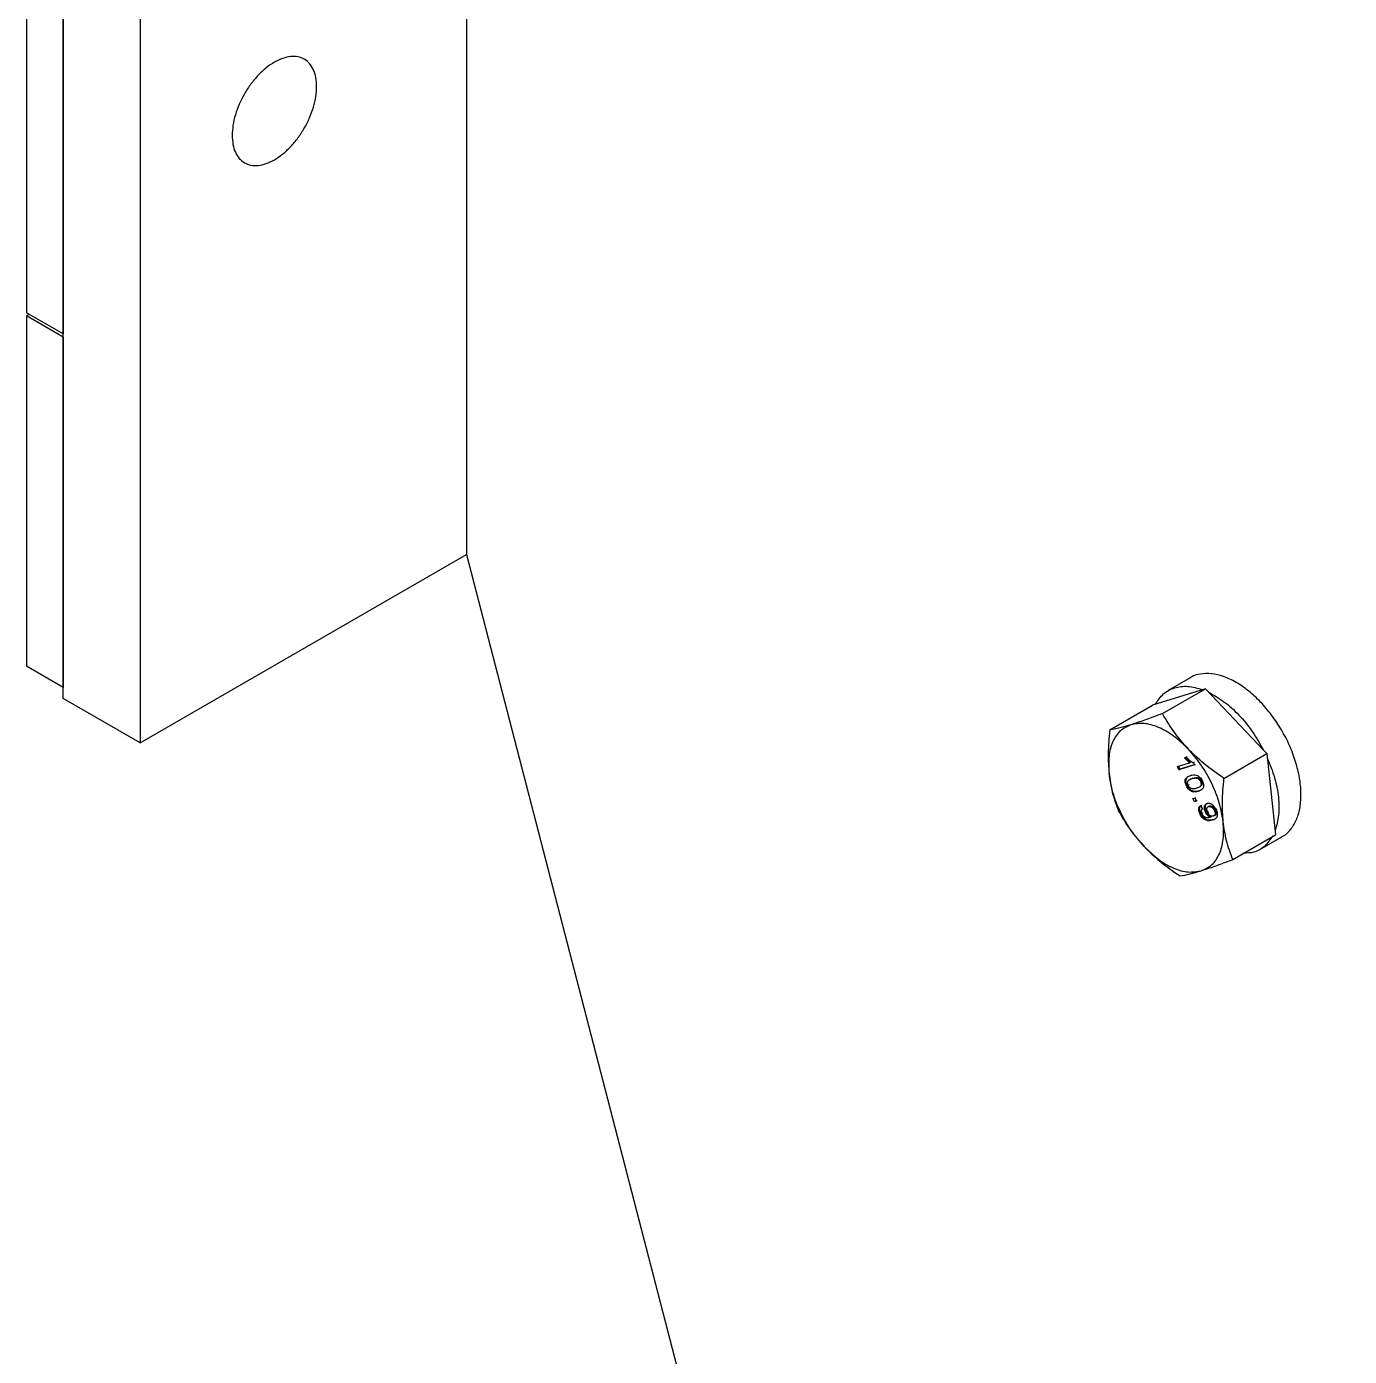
# Model space of a CAD drawing. Header units: millimetres. Extents: x 1293 to 41893, y 1011 to 26911.
# Drawn here: x 5308.2 to 5470.6, y 22648.5 to 22811.7 of the extents above; entities that cross this region are included whole.
import ezdxf

# ---------------------------------------------------------------- set-up
doc = ezdxf.new("R2010")
doc.units = ezdxf.units.MM
doc.header["$LTSCALE"] = 50
doc.layers.add('MAQUINAS', color=11, linetype='Continuous')

msp = doc.modelspace()

# ---------------------------------------------------------------- linework, layer by layer
at = {"color": 7, "linetype": 'Continuous', "lineweight": 25}
for p, q in [((5312.6517726, 23249.9271243), (5312.6517726, 22773.9941662)), ((5308.1616445, 23247.3341859), (5308.1616445, 22776.5862619)), ((5312.6517726, 22773.9941662), (5308.1616445, 22776.5862619)), ((5308.4929485, 22776.3950042), (5308.1616445, 22776.2037465)), ((5312.6517726, 22773.6116507), (5308.1616445, 22776.2037465)), ((5308.1616445, 22776.2037465), (5308.1616445, 22733.1992637)), ((5312.6517726, 22773.9941662), (5312.6635577, 22774.0009696)), ((5312.6635577, 22773.6184541), (5312.6517726, 22773.6116507)), ((5312.6517726, 22773.6116507), (5312.6517726, 22730.607168)), ((5312.6517726, 22730.607168), (5308.1616445, 22733.1992637)), ((5312.6517726, 22730.607168), (5312.6635577, 22730.6139714))]:
    msp.add_line(p, q, dxfattribs=at)
at = {"layer": 'MAQUINAS', "linetype": 'Continuous', "lineweight": 25}
for p, q in [((5312.6635577, 22729.239461), (5312.6635577, 23244.7488936)), ((5322.0916481, 23001.9649769), (5322.0916481, 22723.7967403)), ((5362.1610324, 22978.8334137), (5362.1610324, 22746.9283034)), ((5322.0916481, 22723.7967403), (5362.1610324, 22746.9283034)), ((5362.1610324, 22746.9283034), (5470.584074, 22328.8695744)), ((5451.0497629, 22731.7815008), (5448.3439009, 22730.21944)), ((5452.8936587, 22730.4390465), (5446.4235633, 22728.4229537)), ((5447.6326645, 22727.4019392), (5452.8936587, 22730.4390465)), ((5460.0463317, 22722.9034268), (5452.8936587, 22730.4390465)), ((5322.0916481, 22723.7967403), (5312.6635577, 22729.239461)), ((5441.1625691, 22725.3858464), (5446.4235633, 22728.4229537)), ((5450.3321186, 22721.9781659), (5450.5588995, 22722.0488312)), ((5450.3321186, 22721.9781659), (5450.4499697, 22722.0461999)), ((5450.9558669, 22721.3582219), (5450.3321186, 22721.9781659)), ((5451.073718, 22721.4262559), (5450.4499697, 22722.0461999)), ((5450.5588995, 22722.0488312), (5450.6767506, 22722.1168652)), ((5455.180878, 22719.4496021), (5460.4418722, 22722.4867094)), ((5460.0463317, 22722.9034268), (5460.4418722, 22722.4867094)), ((5460.4418722, 22722.4867094), (5461.5199904, 22712.5182795)), ((5449.4606507, 22720.89231), (5450.9558669, 22721.3582219)), ((5449.4606507, 22720.89231), (5449.5785018, 22720.960344)), ((5449.6500111, 22720.4989233), (5449.4606507, 22720.89231)), ((5449.7678622, 22720.5669573), (5449.5785018, 22720.960344)), ((5451.5688078, 22721.0968236), (5449.6500111, 22720.4989233)), ((5449.6500111, 22720.4989233), (5449.7678622, 22720.5669573)), ((5451.5345991, 22721.1174755), (5449.7678622, 22720.5669573)), ((5450.9558669, 22721.3582219), (5451.073718, 22721.4262559)), ((5451.5647582, 22721.4181003), (5451.446907, 22721.3500663)), ((5451.446907, 22721.3500663), (5451.5688078, 22721.0968236)), ((5451.5688078, 22721.0968236), (5451.6866589, 22721.1648576)), ((5450.4271959, 22719.2672881), (5450.5450471, 22719.3353221)), ((5450.6900644, 22718.5923586), (5450.5722132, 22718.5243245)), ((5450.911464, 22718.6613471), (5450.7936129, 22718.593313)), ((5451.0918385, 22719.3697445), (5450.9739874, 22719.3017105)), ((5451.0697418, 22719.8103345), (5451.1875929, 22719.8783686)), ((5451.1037283, 22719.3481664), (5451.3777221, 22719.4852214)), ((5451.3777221, 22719.4852214), (5451.2598709, 22719.4171874)), ((5451.9642217, 22719.4323812), (5452.0820728, 22719.5004152)), ((5452.4099903, 22719.1332384), (5452.2921391, 22719.0652044)), ((5452.5156099, 22719.1298903), (5452.633461, 22719.1979243)), ((5451.3542549, 22716.9584432), (5451.6002544, 22717.0350971)), ((5451.3542549, 22716.9584432), (5451.472106, 22717.0264773)), ((5451.5436153, 22716.5650566), (5451.3542549, 22716.9584432)), ((5451.6002544, 22717.0350971), (5451.7181056, 22717.1031311)), ((5451.6002544, 22717.0350971), (5451.7896149, 22716.6417105)), ((5452.1144865, 22718.3534098), (5452.2323376, 22718.4214438)), ((5451.7896149, 22716.6417105), (5451.5436153, 22716.5650566)), ((5451.5436153, 22716.5650566), (5451.6614664, 22716.6330906)), ((5451.8234931, 22716.6835784), (5451.6614664, 22716.6330906)), ((5451.907466, 22716.7097445), (5451.7896149, 22716.6417105)), ((5452.3139911, 22716.0812803), (5452.4318423, 22716.1493143)), ((5452.3139911, 22716.0812803), (5452.5279515, 22715.695559)), ((5452.5279515, 22715.695559), (5452.6458026, 22715.763593)), ((5452.9111106, 22715.3109594), (5453.0289617, 22715.3789934)), ((5453.1095443, 22716.3744152), (5453.2273955, 22716.4424492)), ((5453.1467012, 22715.8789335), (5453.1419841, 22715.8762104)), ((5453.1902059, 22715.2600879), (5453.3080571, 22715.3281219)), ((5453.4036871, 22716.0449903), (5453.285836, 22715.9769563)), ((5454.1245897, 22715.5712451), (5454.0067385, 22715.503211)), ((5454.1991423, 22715.6324369), (5454.3169935, 22715.7004709)), ((5452.2300045, 22715.0803472), (5452.3478556, 22715.1483812)), ((5452.461168, 22715.1290517), (5452.5790192, 22715.1970857)), ((5453.4539025, 22714.6700304), (5453.5717536, 22714.7380644)), ((5453.4539025, 22714.6700304), (5453.4999085, 22714.6864865)), ((5453.4999085, 22714.6864865), (5453.6177596, 22714.7545205)), ((5453.5717536, 22714.7380644), (5453.6177596, 22714.7545205)), ((5453.9902184, 22714.8705793), (5453.8723672, 22714.8025453)), ((5454.0266329, 22714.8993962), (5454.1444841, 22714.9674302)), ((5456.2589962, 22709.4811722), (5461.5199904, 22712.5182795)), ((5459.5996528, 22710.7217933), (5462.3055147, 22712.2838541))]:
    msp.add_line(p, q, dxfattribs=at)
for points in [[(5333.4053566, 22798.3730728), (5333.4246554, 22798.776122), (5333.4632529, 22799.5822202), (5333.7715934, 22800.8907636), (5334.2508264, 22802.2093325), (5334.9006759, 22803.4977277), (5335.6913079, 22804.7036305), (5336.5936413, 22805.7814509), (5337.5726508, 22806.6895673), (5338.5908072, 22807.3931353), (5339.6089583, 22807.8651026), (5340.5879838, 22808.0873358), (5341.4902586, 22808.0512935), (5342.2811091, 22807.758361), (5342.9301433, 22807.2197955), (5343.4124192, 22806.4562939), (5343.7094032, 22805.4971969), (5343.8096825, 22804.3793623), (5343.7094032, 22803.1457477), (5343.4124192, 22801.8437603), (5342.9301433, 22800.5234347), (5342.2811091, 22799.2355103), (5341.4902586, 22798.0294813), (5340.5879838, 22796.9516947), (5339.6089583, 22796.0435691), (5338.5908072, 22795.3400042), (5337.5726508, 22794.8680338), (5336.5936413, 22794.6458098), (5335.6913079, 22794.6818183), (5334.9006759, 22794.9748769), (5334.2508264, 22795.5129717), (5333.7715934, 22796.27823), (5333.4632529, 22797.230771), (5333.4246554, 22797.9923055), (5333.4053566, 22798.3730728)], [(5446.7626085, 22728.5286007), (5447.0704304, 22728.9918386), (5447.6860744, 22729.9183142), (5449.0762064, 22730.6409163), (5450.7086392, 22730.8601506), (5451.9392888, 22730.5089832), (5452.5546136, 22730.3333995)], [(5453.2891992, 22730.0223291), (5453.9237889, 22729.6686195), (5455.1929683, 22728.9612002), (5457.0318035, 22727.27201), (5458.719186, 22725.2461924), (5459.6039498, 22723.6843486), (5460.0463317, 22722.9034268)], [(5443.7660545, 22726.0292996), (5443.3052212, 22725.8177038), (5442.3835544, 22725.3945122), (5441.4764669, 22724.0251742), (5440.964232, 22722.2398435), (5441.0347879, 22720.7713067), (5441.0700659, 22720.0370383)], [(5450.7752089, 22723.0611775), (5450.1865897, 22723.6230238), (5449.0093514, 22724.7467165), (5447.1361431, 22725.788739), (5445.319332, 22726.3093056), (5444.2838137, 22726.1226349), (5443.7660545, 22726.0292996)], [(5455.0883748, 22714.100794), (5454.9605889, 22714.8742361), (5454.7050173, 22716.4211204), (5453.7388965, 22718.8324809), (5452.4343203, 22721.1383782), (5451.3282461, 22722.4202444), (5450.7752089, 22723.0611775)], [(5460.4983676, 22721.964345), (5460.8251353, 22721.1473975), (5461.4786708, 22719.5135026), (5461.927374, 22717.1017104), (5461.9823236, 22714.8566585), (5461.6364379, 22713.6459821), (5461.463495, 22713.0406439)], [(5445.3832318, 22711.0766548), (5444.8301946, 22711.7175879), (5443.7241204, 22712.9994541), (5442.4195442, 22715.3053514), (5441.4534234, 22717.7167119), (5441.1978518, 22719.2635962), (5441.0700659, 22720.0370383)], [(5452.3923862, 22708.1085327), (5452.8532195, 22708.3201285), (5453.7748862, 22708.74332), (5454.6819738, 22710.1126581), (5455.1942087, 22711.8979888), (5455.1236527, 22713.3665256), (5455.0883748, 22714.100794)], [(5445.3832318, 22711.0766548), (5445.9718509, 22710.5148085), (5447.1490893, 22709.3911158), (5449.0222976, 22708.3490933), (5450.8391087, 22707.8285267), (5451.874627, 22708.0151973), (5452.3923862, 22708.1085327)]]:
    msp.add_open_spline(points, degree=3, dxfattribs=at)
for points, knots in [([(5462.2914556, 22712.3104115), (5462.3585125, 22712.338151), (5462.8152635, 22712.5270956), (5463.4590433, 22713.231814), (5464.1635234, 22714.4083381), (5464.5695617, 22715.903762), (5464.6853931, 22717.6193626), (5464.5004099, 22719.5024433), (5464.0232119, 22721.4795053), (5463.2711964, 22723.4774287), (5462.2726062, 22725.4212761), (5461.0647679, 22727.2383881), (5459.6928188, 22728.8608603), (5458.2082324, 22730.2277514), (5456.6659158, 22731.2889297), (5455.125853, 22732.0010094), (5453.6370515, 22732.3511606), (5452.2872526, 22732.274779), (5451.4139087, 22732.0647447), (5451.0702998, 22731.7860767), (5451.054889, 22731.7735784)], [0, 0, 0, 0, 0.0106094859, 0.0722654485, 0.1339214111, 0.1955773737, 0.2572333363, 0.3188892989, 0.3805452615, 0.4422012241, 0.5038571867, 0.5655131493, 0.6271691118, 0.6888250744, 0.750481037, 0.8121369996, 0.8737929622, 0.9354489248, 0.9971048874, 1, 1, 1, 1]), ([(5447.6326645, 22727.4019392), (5446.8787235, 22727.1169294), (5445.4635917, 22726.581972), (5444.3066236, 22726.2052944), (5443.7660545, 22726.0292996)], [0, 0, 0, 0, 0.5327709195, 1, 1, 1, 1]), ([(5450.7752089, 22723.0611775), (5450.2061536, 22723.7070579), (5448.9882171, 22725.0894213), (5448.1038367, 22726.5981385), (5447.6326645, 22727.4019392)], [0, 0, 0, 0, 0.4672290805, 1, 1, 1, 1]), ([(5441.1625691, 22725.3858464), (5441.0682951, 22724.4058517), (5440.8913448, 22722.566422), (5441.0131534, 22720.8425033), (5441.0700659, 22720.0370383)], [0, 0, 0, 0, 0.5327709195, 1, 1, 1, 1]), ([(5443.7660545, 22726.0292996), (5443.282338, 22725.8861252), (5442.2470503, 22725.5796922), (5441.5395205, 22725.4532246), (5441.1625691, 22725.3858464)], [0, 0, 0, 0, 0.4672290805, 1, 1, 1, 1]), ([(5450.5588995, 22722.0488312), (5450.7009428, 22721.896162), (5450.9845385, 22721.5913513), (5451.2929622, 22721.4304017), (5451.446907, 22721.3500663)], [0, 0, 0, 0, 0.5008657323, 1, 1, 1, 1]), ([(5455.180878, 22719.4496021), (5454.3327161, 22720.0357712), (5452.7407339, 22721.1359986), (5451.4011169, 22722.4481174), (5450.7752089, 22723.0611775)], [0, 0, 0, 0, 0.5327709195, 1, 1, 1, 1]), ([(5441.0700659, 22720.0370383), (5441.1838311, 22719.2643937), (5441.4273201, 22717.6107195), (5441.9579716, 22716.1797797), (5442.2406873, 22715.4174165)], [0, 0, 0, 0, 0.4672290805, 1, 1, 1, 1]), ([(5450.5722132, 22718.5243245), (5450.5163646, 22718.6561528), (5450.4324847, 22718.8541477), (5450.4102703, 22719.0732397), (5450.4129912, 22719.1889402), (5450.4224611, 22719.2411724), (5450.4271959, 22719.2672881)], [0, 0, 0, 0, 0.4987953461, 0.7491482596, 0.8745764119, 1, 1, 1, 1]), ([(5450.4271959, 22719.2672881), (5450.4587368, 22719.3421058), (5450.5218645, 22719.4918504), (5450.7377447, 22719.6833761), (5450.9369487, 22719.7595534), (5451.0697418, 22719.8103345)], [0, 0, 0, 0, 0.249753552, 0.499871473, 1, 1, 1, 1]), ([(5450.6900644, 22718.5923586), (5450.6346958, 22718.7238567), (5450.5515369, 22718.9213557), (5450.5227766, 22719.1740664), (5450.5376234, 22719.281569), (5450.5450471, 22719.3353221)], [0, 0, 0, 0, 0.4990363131, 0.7495101716, 1, 1, 1, 1]), ([(5450.5450471, 22719.3353221), (5450.5762438, 22719.4107638), (5450.6386827, 22719.5617572), (5450.7500422, 22719.651246), (5450.8057626, 22719.696023)], [0, 0, 0, 0, 0.4996355373, 1, 1, 1, 1]), ([(5452.0165439, 22717.8434012), (5451.9059045, 22717.8142046), (5451.6848928, 22717.7558818), (5451.3685489, 22717.7724753), (5451.0954671, 22717.886213), (5450.8896976, 22718.0429029), (5450.7069626, 22718.2668063), (5450.6171581, 22718.4384309), (5450.5722132, 22718.5243245)], [0, 0, 0, 0, 0.2504758129, 0.5003473544, 0.6257683408, 0.7501761831, 0.8749696966, 1, 1, 1, 1]), ([(5452.134395, 22717.9114352), (5452.0237555, 22717.8822286), (5451.8027434, 22717.8238859), (5451.4861842, 22717.8406152), (5451.2130647, 22717.9542131), (5451.0073531, 22718.1112275), (5450.8248122, 22718.3348295), (5450.7350087, 22718.5064613), (5450.6900644, 22718.5923586)], [0, 0, 0, 0, 0.2504715078, 0.5003387545, 0.6261880614, 0.750180477, 0.8749718456, 1, 1, 1, 1]), ([(5450.7936129, 22718.593313), (5450.7674706, 22718.6571887), (5450.7151717, 22718.7849753), (5450.7100567, 22718.9630557), (5450.7438818, 22719.1110635), (5450.9108612, 22719.3002146), (5451.1047712, 22719.3652048), (5451.2598709, 22719.4171874)], [0, 0, 0, 0, 0.1246963828, 0.2494616582, 0.3744323466, 0.4996371137, 1, 1, 1, 1]), ([(5451.8279522, 22718.2370274), (5451.6698119, 22718.1912232), (5451.4721046, 22718.1339587), (5451.1902938, 22718.1845094), (5451.0413534, 22718.2743327), (5450.8964826, 22718.4097272), (5450.8278929, 22718.5321354), (5450.7936129, 22718.593313)], [0, 0, 0, 0, 0.5004095025, 0.6256126137, 0.7505796735, 0.875343692, 1, 1, 1, 1]), ([(5451.0697418, 22719.8103345), (5451.1805206, 22719.8394497), (5451.401805, 22719.8976082), (5451.7209631, 22719.8819529), (5451.9949806, 22719.7661535), (5452.2001642, 22719.6074485), (5452.3805195, 22719.387529), (5452.47055, 22719.2158266), (5452.5156099, 22719.1298903)], [0, 0, 0, 0, 0.2504817087, 0.5003455958, 0.6317049057, 0.7502211388, 0.8749866995, 1, 1, 1, 1]), ([(5451.2598709, 22719.4171874), (5451.3678738, 22719.4456462), (5451.5298688, 22719.4883319), (5451.7672311, 22719.4989988), (5451.8986158, 22719.4545675), (5451.9642217, 22719.4323812)], [0, 0, 0, 0, 0.50037231189, 0.75051514073, 1, 1, 1, 1]), ([(5451.3777221, 22719.4852214), (5451.485725, 22719.5136802), (5451.64772, 22719.5563659), (5451.8850823, 22719.5670328), (5452.016467, 22719.5226015), (5452.0820728, 22719.5004152)], [0, 0, 0, 0, 0.5003723119, 0.7505151407, 1, 1, 1, 1]), ([(5452.2921391, 22719.0652044), (5452.3186623, 22719.0012604), (5452.3717075, 22718.8733751), (5452.3796781, 22718.6929906), (5452.3432011, 22718.5467643), (5452.1789391, 22718.3535833), (5451.983934, 22718.2888259), (5451.8279522, 22718.2370274)], [0, 0, 0, 0, 0.1247447425, 0.2494837578, 0.3744708184, 0.4996480989, 1, 1, 1, 1]), ([(5451.9642217, 22719.4323812), (5451.9956857, 22719.4129029), (5452.0585934, 22719.3739589), (5452.1491132, 22719.2878986), (5452.230462, 22719.1834498), (5452.2715776, 22719.1046243), (5452.2921391, 22719.0652044)], [0, 0, 0, 0, 0.2501584562, 0.5001555724, 0.7500324303, 1, 1, 1, 1]), ([(5452.5156099, 22719.1298903), (5452.5539406, 22719.0418987), (5452.6305705, 22718.8659879), (5452.6827619, 22718.6018002), (5452.665994, 22718.3708465), (5452.4909635, 22718.0377116), (5452.2272668, 22717.929708), (5452.0165439, 22717.8434012)], [0, 0, 0, 0, 0.125373348, 0.2506437386, 0.375697515, 0.5011131747, 1, 1, 1, 1]), ([(5452.0820728, 22719.5004152), (5452.1135192, 22719.480931), (5452.1763917, 22719.4419751), (5452.2671755, 22719.3560034), (5452.3341513, 22719.2686556), (5452.3802859, 22719.1926366), (5452.4000886, 22719.1530382), (5452.4099903, 22719.1332384)], [0, 0, 0, 0, 0.2500549443, 0.4999486155, 0.749722078, 0.8748570557, 1, 1, 1, 1]), ([(5452.4099903, 22719.1332384), (5452.4364983, 22719.0693195), (5452.4895132, 22718.9414844), (5452.4977111, 22718.7607232), (5452.4603682, 22718.6159316), (5452.3696077, 22718.498629), (5452.2757936, 22718.4638769), (5452.2202644, 22718.4433068)], [0, 0, 0, 0, 0.18312290889, 0.36623741034, 0.54971603763, 0.73347390402, 1, 1, 1, 1]), ([(5455.0883748, 22714.100794), (5455.0314623, 22714.906259), (5454.9096536, 22716.6301777), (5455.086604, 22718.4696074), (5455.180878, 22719.4496021)], [0, 0, 0, 0, 0.4672290805, 1, 1, 1, 1]), ([(5442.2406873, 22715.4174165), (5442.7118595, 22714.6136158), (5443.5962399, 22713.1048986), (5444.8141764, 22711.7225352), (5445.3832318, 22711.0766548)], [0, 0, 0, 0, 0.5327709195, 1, 1, 1, 1]), ([(5452.2300045, 22715.0803472), (5452.1833476, 22715.189227), (5452.1131888, 22715.3529516), (5452.07735, 22715.5659444), (5452.0771059, 22715.7609062), (5452.1444965, 22715.9611062), (5452.2574335, 22716.0411801), (5452.3139911, 22716.0812803)], [0, 0, 0, 0, 0.2498594906, 0.3757183909, 0.500481002, 0.7498462328, 1, 1, 1, 1]), ([(5452.3478556, 22715.1483812), (5452.3012011, 22715.2572601), (5452.2310013, 22715.4210871), (5452.1951827, 22715.6340836), (5452.1949882, 22715.8290118), (5452.2623459, 22716.0291416), (5452.3752841, 22716.1092146), (5452.4318423, 22716.1493143)], [0, 0, 0, 0, 0.2498591948, 0.3759561592, 0.5004815934, 0.749846529, 1, 1, 1, 1]), ([(5452.5279515, 22715.695559), (5452.49323, 22715.6679477), (5452.4305227, 22715.6180816), (5452.3837034, 22715.5123148), (5452.3778448, 22715.4086632), (5452.3913693, 22715.3174093), (5452.4186141, 22715.2224669), (5452.446984, 22715.1601887), (5452.461168, 22715.1290517)], [0, 0, 0, 0, 0.2764767993, 0.4993179598, 0.6237184282, 0.7494961879, 0.8747561628, 1, 1, 1, 1]), ([(5452.9111106, 22715.3109594), (5452.8836338, 22715.3730873), (5452.8286989, 22715.4973011), (5452.7826751, 22715.6842259), (5452.7676407, 22715.8606899), (5452.7845807, 22716.0183298), (5452.8300123, 22716.153106), (5452.9260744, 22716.294177), (5453.0363038, 22716.3423844), (5453.1095443, 22716.3744152)], [0, 0, 0, 0, 0.1250740585, 0.2500636243, 0.3732612247, 0.5001992382, 0.6242961009, 0.7503685137, 1, 1, 1, 1]), ([(5453.0289617, 22715.3789934), (5453.014701, 22715.4098736), (5452.9861784, 22715.4716365), (5452.9397868, 22715.5968454), (5452.9001672, 22715.7523171), (5452.8856504, 22715.9287362), (5452.9021671, 22716.0869491), (5452.9489258, 22716.219661), (5453.0079661, 22716.3191112), (5453.0663172, 22716.3481877), (5453.0888577, 22716.3594197)], [0, 0, 0, 0, 0.0754695938, 0.1509450716, 0.3015784561, 0.4503125771, 0.603033998, 0.7528546861, 0.9045299868, 1, 1, 1, 1]), ([(5453.4999085, 22714.6864865), (5453.4444011, 22714.7160308), (5453.3330375, 22714.775305), (5453.1716116, 22714.9241466), (5453.0223926, 22715.1020153), (5452.9481492, 22715.2414153), (5452.9111106, 22715.3109594)], [0, 0, 0, 0, 0.24894317678, 0.4994502947, 0.75028493853, 1, 1, 1, 1]), ([(5453.6177596, 22714.7545205), (5453.562117, 22714.7841457), (5453.4501855, 22714.8437401), (5453.2885883, 22714.9931543), (5453.139648, 22715.1710375), (5453.0658194, 22715.3097457), (5453.0289617, 22715.3789934)], [0, 0, 0, 0, 0.2495404591, 0.5019797072, 0.7513717737, 1, 1, 1, 1]), ([(5453.1902059, 22715.2600879), (5453.155173, 22715.3421067), (5453.1026839, 22715.4649935), (5453.0795468, 22715.6239669), (5453.0838548, 22715.7315494), (5453.1087253, 22715.8240188), (5453.1665707, 22715.9225167), (5453.2382349, 22715.9552284), (5453.285836, 22715.9769563)], [0, 0, 0, 0, 0.2495205461, 0.3738507837, 0.4998887841, 0.6240955931, 0.7503154422, 1, 1, 1, 1]), ([(5453.1095443, 22716.3744152), (5453.195244, 22716.390866), (5453.3243595, 22716.4156509), (5453.5251506, 22716.3547177), (5453.679947, 22716.2703989), (5453.8308854, 22716.1513325), (5454.0227933, 22715.9515386), (5454.128489, 22715.7602833), (5454.1991423, 22715.6324369)], [0, 0, 0, 0, 0.2498688585, 0.3764535287, 0.5003476657, 0.6272386366, 0.7508240847, 1, 1, 1, 1]), ([(5453.8723672, 22714.8025453), (5453.8188034, 22714.791708), (5453.7377596, 22714.7753107), (5453.6127145, 22714.8079735), (5453.5153335, 22714.8588253), (5453.4207003, 22714.9328551), (5453.3004328, 22715.059366), (5453.2343843, 22715.1796395), (5453.1902059, 22715.2600879)], [0, 0, 0, 0, 0.2499764907, 0.3782221672, 0.5003423322, 0.6274524307, 0.7508110927, 1, 1, 1, 1]), ([(5453.285836, 22715.9769563), (5453.3422277, 22715.9879692), (5453.4548627, 22716.0099659), (5453.6283239, 22715.9404038), (5453.7619037, 22715.8419596), (5453.8898562, 22715.7124963), (5453.9597157, 22715.5874085), (5454.0067385, 22715.503211)], [0, 0, 0, 0, 0.2502503989, 0.4998417518, 0.6295762977, 0.7506653539, 1, 1, 1, 1]), ([(5453.4036871, 22716.0449903), (5453.4600787, 22716.0560036), (5453.5727134, 22716.0780012), (5453.746097, 22716.0084653), (5453.8796771, 22715.9100655), (5454.0076514, 22715.7806248), (5454.0775661, 22715.6554414), (5454.1245897, 22715.5712451)], [0, 0, 0, 0, 0.250250228, 0.4998414106, 0.6292883971, 0.7506655241, 1, 1, 1, 1]), ([(5454.1991423, 22715.6324369), (5454.2362074, 22715.5465858), (5454.3103262, 22715.3749093), (5454.3594385, 22715.1188385), (5454.3603236, 22714.8855474), (5454.2870134, 22714.6286443), (5454.0839049, 22714.4288124), (5453.8765984, 22714.3557271), (5453.7726781, 22714.3190903)], [0, 0, 0, 0, 0.1250635897, 0.25008955759, 0.37511000523, 0.50016939956, 0.74944095238, 1, 1, 1, 1]), ([(5454.0067385, 22715.503211), (5454.0413711, 22715.4194115), (5454.0931271, 22715.2941788), (5454.1070459, 22715.1360839), (5454.0947448, 22715.0321003), (5454.0622978, 22714.9442965), (5453.9954328, 22714.8541038), (5453.9214931, 22714.8231267), (5453.8723672, 22714.8025453)], [0, 0, 0, 0, 0.2490168506, 0.3721383925, 0.4993654558, 0.6235619335, 0.7498926933, 1, 1, 1, 1]), ([(5454.1245897, 22715.5712451), (5454.1592243, 22715.4874446), (5454.2109424, 22715.3623096), (5454.2248908, 22715.2042136), (5454.212634, 22715.1002933), (5454.1801871, 22715.0124022), (5454.1133497, 22714.9221652), (5454.0393442, 22714.8911606), (5453.9902184, 22714.8705793)], [0, 0, 0, 0, 0.249017166, 0.3718446562, 0.4993648037, 0.6232259432, 0.7498923764, 1, 1, 1, 1]), ([(5453.7726781, 22714.3190903), (5453.6550444, 22714.287921), (5453.4201767, 22714.2256884), (5453.0778491, 22714.2540395), (5452.7849254, 22714.395965), (5452.5691946, 22714.5732834), (5452.3748646, 22714.8066618), (5452.2783047, 22714.9890931), (5452.2300045, 22715.0803472)], [0, 0, 0, 0, 0.2504849429, 0.5001185141, 0.6278991852, 0.7500923696, 0.8749936752, 1, 1, 1, 1]), ([(5453.8905293, 22714.3871243), (5453.7728953, 22714.3559553), (5453.5380273, 22714.2937233), (5453.1956255, 22714.322077), (5452.9026887, 22714.4640549), (5452.6869731, 22714.6414054), (5452.4927156, 22714.8746958), (5452.3961558, 22715.0571272), (5452.3478556, 22715.1483812)], [0, 0, 0, 0, 0.25048492591, 0.50011848011, 0.62803988226, 0.75009238661, 0.87499368372, 1, 1, 1, 1]), ([(5452.461168, 22715.1290517), (5452.4924293, 22715.0707924), (5452.5549257, 22714.9543227), (5452.6827776, 22714.8081816), (5452.8230646, 22714.7021342), (5453.0982503, 22714.6143787), (5453.2958962, 22714.6453059), (5453.4539025, 22714.6700304)], [0, 0, 0, 0, 0.1252073258, 0.2503100191, 0.3753386279, 0.5006201474, 1, 1, 1, 1]), ([(5456.2589962, 22709.4811722), (5455.9762805, 22710.2435354), (5455.445629, 22711.6744752), (5455.2021399, 22713.3281493), (5455.0883748, 22714.100794)], [0, 0, 0, 0, 0.5327709195, 1, 1, 1, 1]), ([(5461.1809453, 22712.4126325), (5460.8717269, 22711.9535786), (5460.2532901, 22711.035471), (5458.9929223, 22710.3125271), (5458.0116359, 22710.2675074), (5457.5874015, 22710.2480443)], [0, 0, 0, 0, 0.36211278763, 0.72422557526, 1, 1, 1, 1]), ([(5445.3832318, 22711.0766548), (5446.0091397, 22710.4635948), (5447.3487567, 22709.151476), (5448.940739, 22708.0512486), (5449.7889008, 22707.4650794)], [0, 0, 0, 0, 0.4672290805, 1, 1, 1, 1]), ([(5452.3923862, 22708.1085327), (5452.9329553, 22708.2845274), (5454.0899234, 22708.661205), (5455.5050551, 22709.1961624), (5456.2589962, 22709.4811722)], [0, 0, 0, 0, 0.4672290805, 1, 1, 1, 1]), ([(5449.7889008, 22707.4650794), (5450.1658522, 22707.5324577), (5450.873382, 22707.6589252), (5451.9086697, 22707.9653582), (5452.3923862, 22708.1085327)], [0, 0, 0, 0, 0.5327709195, 1, 1, 1, 1])]:
    msp.add_open_spline(points, degree=3, knots=knots, dxfattribs=at)

doc.saveas('drawing.dxf')
